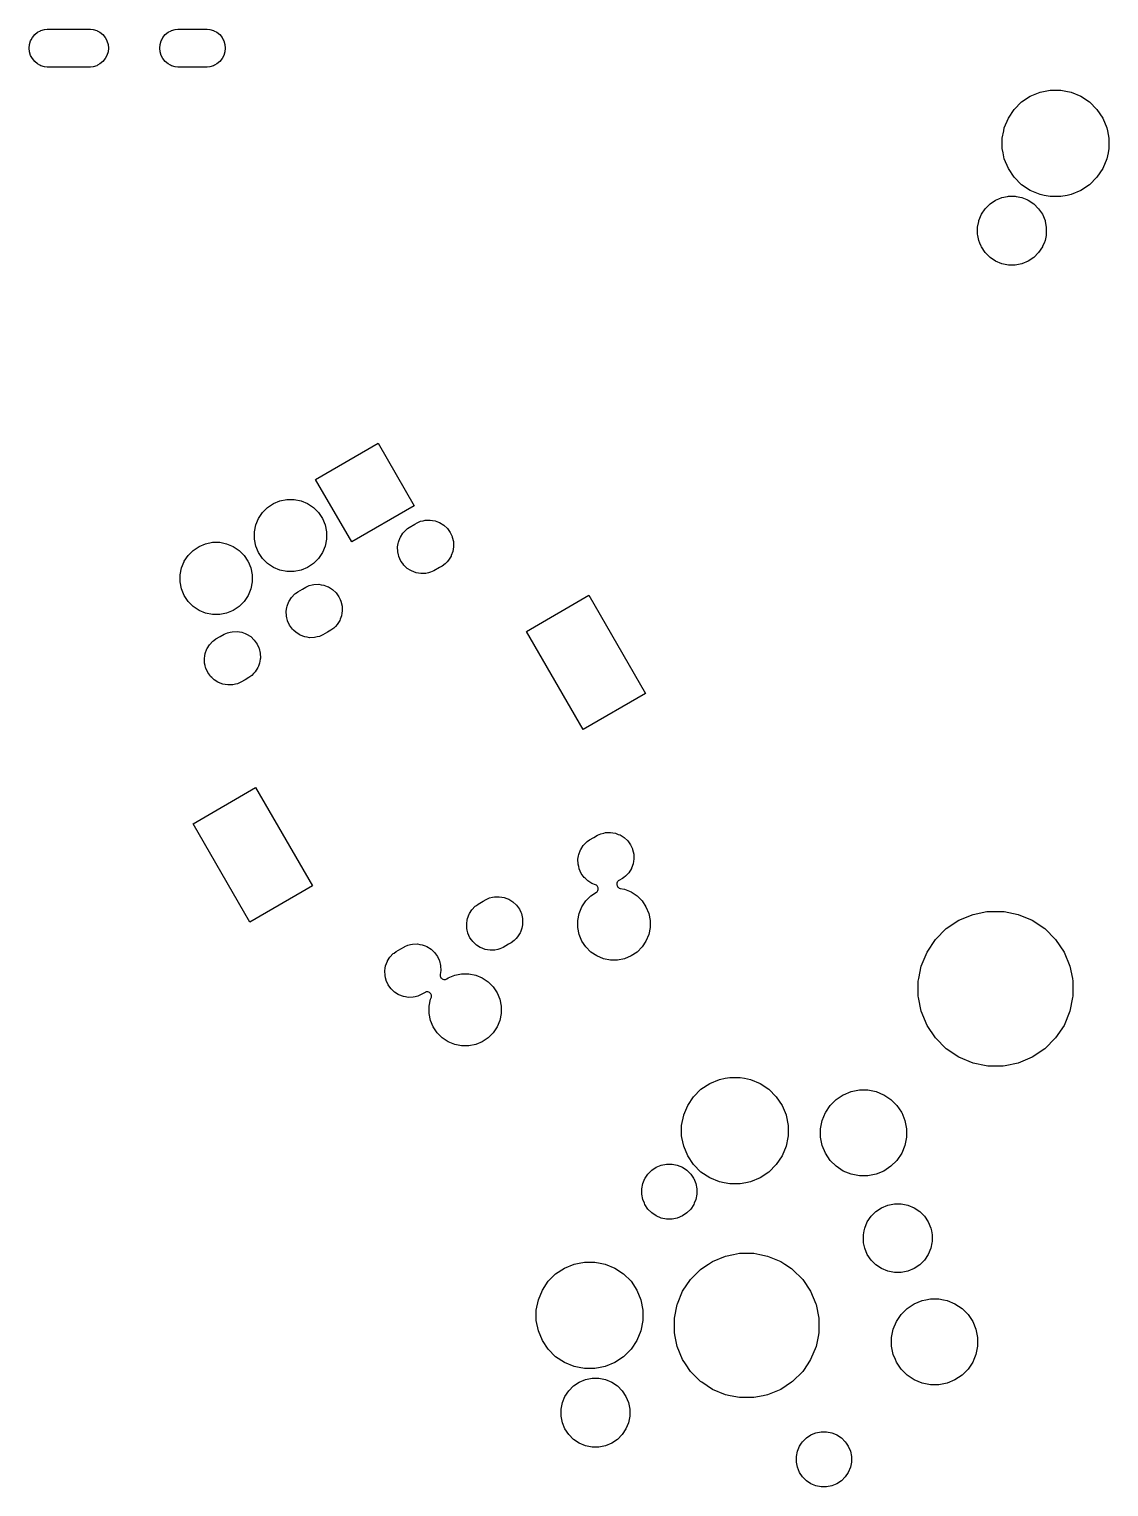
# Model space of a CAD drawing. Extents: x 70 to 347, y -163 to -55.
# Drawn here: x 69.97 to 101.4, y -161.1 to -118.67 of the extents above; entities that cross this region are included whole.
import ezdxf

# ---------------------------------------------------------------- set-up
doc = ezdxf.new("R2010")
doc.units = 0
doc.layers.add('BLACK', color=7, linetype='CONTINUOUS')

msp = doc.modelspace()

# ---------------------------------------------------------------- linework, layer by layer
at = {"layer": 'BLACK', "linetype": 'CONTINUOUS'}
for p, q in [((70.1361, -118.832), (70.22, -118.763)), ((70.22, -118.763), (70.3067, -118.717)), ((70.3067, -118.717), (70.3157, -118.712)), ((70.3157, -118.712), (70.4196, -118.68)), ((70.4196, -118.68), (70.5005, -118.672)), ((70.5005, -118.672), (71.7547, -118.672)), ((71.7547, -118.672), (71.8356, -118.68)), ((71.8356, -118.68), (71.9395, -118.712)), ((71.9395, -118.712), (71.9485, -118.717)), ((71.9485, -118.717), (72.0352, -118.763)), ((72.0352, -118.763), (72.1191, -118.832)), ((73.9361, -118.832), (74.02, -118.763)), ((74.02, -118.763), (74.1067, -118.717)), ((74.1067, -118.717), (74.1157, -118.712)), ((74.1157, -118.712), (74.2196, -118.68)), ((74.2196, -118.68), (74.3005, -118.672)), ((74.3005, -118.672), (75.1547, -118.672)), ((75.1547, -118.672), (75.2356, -118.68)), ((75.2356, -118.68), (75.3395, -118.712)), ((75.3395, -118.712), (75.3485, -118.717)), ((75.3485, -118.717), (75.4352, -118.763)), ((75.4352, -118.763), (75.5191, -118.832)), ((69.9739, -119.223), (69.9846, -119.115)), ((69.9846, -119.331), (69.9739, -119.223)), ((69.9846, -119.115), (70.0161, -119.012)), ((70.0161, -119.012), (70.0306, -118.984)), ((70.0306, -118.984), (70.0672, -118.916)), ((70.0672, -118.916), (70.1361, -118.832)), ((72.1191, -118.832), (72.188, -118.916)), ((72.188, -118.916), (72.2246, -118.984)), ((72.2246, -118.984), (72.2391, -119.012)), ((72.2391, -119.012), (72.2706, -119.115)), ((72.2706, -119.115), (72.2813, -119.223)), ((72.2813, -119.223), (72.2706, -119.331)), ((73.7739, -119.223), (73.7846, -119.115)), ((73.7846, -119.331), (73.7739, -119.223)), ((73.7846, -119.115), (73.8161, -119.012)), ((73.8161, -119.012), (73.8306, -118.984)), ((73.8306, -118.984), (73.8672, -118.916)), ((73.8672, -118.916), (73.9361, -118.832)), ((75.5191, -118.832), (75.588, -118.916)), ((75.588, -118.916), (75.6246, -118.984)), ((75.6246, -118.984), (75.6391, -119.012)), ((75.6391, -119.012), (75.6706, -119.115)), ((75.6706, -119.115), (75.6813, -119.223)), ((75.6813, -119.223), (75.6706, -119.331)), ((70.0161, -119.435), (69.9846, -119.331)), ((70.0672, -119.531), (70.0161, -119.435)), ((70.0161, -119.435), (70.0161, -119.435)), ((70.1361, -119.615), (70.0672, -119.531)), ((70.22, -119.684), (70.1361, -119.615)), ((72.1191, -119.615), (72.0352, -119.684)), ((72.188, -119.531), (72.1191, -119.615)), ((72.2391, -119.435), (72.188, -119.531)), ((72.2706, -119.331), (72.2391, -119.435)), ((72.2391, -119.435), (72.2391, -119.435)), ((73.8161, -119.435), (73.7846, -119.331)), ((73.8672, -119.531), (73.8161, -119.435)), ((73.8161, -119.435), (73.8161, -119.435)), ((73.9361, -119.615), (73.8672, -119.531)), ((74.02, -119.684), (73.9361, -119.615)), ((75.5191, -119.615), (75.4352, -119.684)), ((75.588, -119.531), (75.5191, -119.615)), ((75.6391, -119.435), (75.588, -119.531)), ((75.6706, -119.331), (75.6391, -119.435)), ((75.6391, -119.435), (75.6391, -119.435)), ((70.2885, -119.72), (70.22, -119.684)), ((70.3157, -119.735), (70.2885, -119.72)), ((70.4196, -119.766), (70.3157, -119.735)), ((70.5005, -119.774), (70.4196, -119.766)), ((71.7547, -119.774), (70.5005, -119.774)), ((71.8356, -119.766), (71.7547, -119.774)), ((71.9395, -119.735), (71.8356, -119.766)), ((71.9667, -119.72), (71.9395, -119.735)), ((72.0352, -119.684), (71.9667, -119.72)), ((74.0885, -119.72), (74.02, -119.684)), ((74.1157, -119.735), (74.0885, -119.72)), ((74.2196, -119.766), (74.1157, -119.735)), ((74.3005, -119.774), (74.2196, -119.766)), ((75.1547, -119.774), (74.3005, -119.774)), ((75.2356, -119.766), (75.1547, -119.774)), ((75.3395, -119.735), (75.2356, -119.766)), ((75.3667, -119.72), (75.3395, -119.735)), ((75.4352, -119.684), (75.3667, -119.72)), ((99.395, -120.505), (99.5448, -120.475)), ((99.5448, -120.475), (99.6946, -120.445)), ((99.6946, -120.445), (100, -120.445)), ((100, -120.445), (100.15, -120.475)), ((100.15, -120.475), (100.3, -120.505)), ((98.6427, -121.007), (98.8587, -120.791)), ((98.8587, -120.791), (99.1127, -120.622)), ((99.1127, -120.622), (99.395, -120.505)), ((100.3, -120.505), (100.582, -120.622)), ((100.582, -120.622), (100.836, -120.791)), ((100.836, -120.791), (101.052, -121.007)), ((98.356, -121.544), (98.4729, -121.262)), ((98.4729, -121.262), (98.6427, -121.007)), ((101.052, -121.007), (101.222, -121.262)), ((101.222, -121.262), (101.339, -121.544)), ((98.2964, -121.843), (98.3388, -121.63)), ((98.3388, -121.63), (98.356, -121.544)), ((101.339, -121.544), (101.356, -121.63)), ((101.356, -121.63), (101.398, -121.843)), ((98.2964, -122.149), (98.2964, -121.843)), ((98.3207, -122.271), (98.2964, -122.149)), ((101.398, -122.149), (101.374, -122.271)), ((101.398, -121.843), (101.398, -122.149)), ((98.356, -122.449), (98.3207, -122.271)), ((98.4729, -122.731), (98.356, -122.449)), ((101.339, -122.449), (101.222, -122.731)), ((101.374, -122.271), (101.339, -122.449)), ((98.6427, -122.985), (98.4729, -122.731)), ((98.8587, -123.201), (98.6427, -122.985)), ((101.052, -122.985), (100.836, -123.201)), ((101.222, -122.731), (101.052, -122.985)), ((99.1127, -123.371), (98.8587, -123.201)), ((99.395, -123.488), (99.1127, -123.371)), ((100.582, -123.371), (100.3, -123.488)), ((100.836, -123.201), (100.582, -123.371)), ((97.7999, -123.898), (97.9393, -123.759)), ((97.9393, -123.759), (98.1032, -123.649)), ((98.1032, -123.649), (98.1441, -123.632)), ((98.1441, -123.632), (98.1915, -123.613)), ((98.1915, -123.613), (98.2854, -123.574)), ((98.2854, -123.574), (98.4496, -123.541)), ((98.4496, -123.541), (98.4788, -123.535)), ((98.4788, -123.535), (98.676, -123.535)), ((98.676, -123.535), (98.7052, -123.541)), ((98.7052, -123.541), (98.8694, -123.574)), ((98.8694, -123.574), (98.9633, -123.613)), ((98.9633, -123.613), (99.0107, -123.632)), ((99.0107, -123.632), (99.0515, -123.649)), ((99.0515, -123.649), (99.2155, -123.759)), ((99.2155, -123.759), (99.3549, -123.898)), ((99.5141, -123.511), (99.395, -123.488)), ((99.6946, -123.547), (99.5141, -123.511)), ((100, -123.547), (99.6946, -123.547)), ((100.181, -123.511), (100, -123.547)), ((100.3, -123.488), (100.181, -123.511)), ((97.5764, -124.438), (97.6103, -124.267)), ((97.6103, -124.267), (97.6149, -124.244)), ((97.6149, -124.244), (97.6903, -124.062)), ((97.6903, -124.062), (97.7999, -123.898)), ((99.3549, -123.898), (99.4645, -124.062)), ((99.4645, -124.062), (99.5399, -124.244)), ((99.5399, -124.244), (99.5445, -124.267)), ((99.5445, -124.267), (99.5784, -124.438)), ((97.5764, -124.635), (97.5764, -124.438)), ((97.5841, -124.674), (97.5764, -124.635)), ((97.6149, -124.828), (97.5841, -124.674)), ((99.5707, -124.674), (99.5399, -124.828)), ((99.5784, -124.635), (99.5707, -124.674)), ((99.5784, -124.438), (99.5784, -124.635)), ((97.6438, -124.898), (97.6149, -124.828)), ((97.6829, -124.993), (97.6438, -124.898)), ((97.6903, -125.01), (97.6829, -124.993)), ((97.7999, -125.174), (97.6903, -125.01)), ((99.4645, -125.01), (99.3549, -125.174)), ((99.4718, -124.993), (99.4645, -125.01)), ((99.5109, -124.898), (99.4718, -124.993)), ((99.5399, -124.828), (99.5109, -124.898)), ((97.9393, -125.314), (97.7999, -125.174)), ((98.1032, -125.423), (97.9393, -125.314)), ((98.2854, -125.499), (98.1032, -125.423)), ((98.4788, -125.537), (98.2854, -125.499)), ((98.676, -125.537), (98.4788, -125.537)), ((98.8694, -125.499), (98.676, -125.537)), ((99.0515, -125.423), (98.8694, -125.499)), ((99.2155, -125.314), (99.0515, -125.423)), ((99.3549, -125.174), (99.2155, -125.314)), ((78.3097, -131.776), (80.1301, -130.725)), ((80.1301, -130.725), (81.1811, -132.545)), ((79.3607, -133.596), (78.3097, -131.776)), ((77.2737, -132.4), (77.4768, -132.359)), ((77.4768, -132.359), (77.6838, -132.359)), ((77.6838, -132.359), (77.8869, -132.4)), ((76.6489, -132.913), (76.7639, -132.74)), ((76.7639, -132.74), (76.9103, -132.594)), ((76.9103, -132.594), (77.0825, -132.479)), ((77.0825, -132.479), (77.2737, -132.4)), ((77.0825, -132.479), (77.0825, -132.479)), ((77.8869, -132.4), (78.0781, -132.479)), ((78.0781, -132.479), (78.0781, -132.479)), ((78.0781, -132.479), (78.2503, -132.594)), ((78.2503, -132.594), (78.3967, -132.74)), ((78.3967, -132.74), (78.5117, -132.913)), ((81.1811, -132.545), (79.3607, -133.596)), ((76.5293, -133.307), (76.5697, -133.104)), ((76.5697, -133.104), (76.6489, -132.913)), ((76.6489, -132.913), (76.6489, -132.913)), ((78.5117, -132.913), (78.5117, -132.913)), ((78.5117, -132.913), (78.5909, -133.104)), ((78.5909, -133.104), (78.6313, -133.307)), ((80.9436, -133.241), (80.9842, -133.211)), ((80.9842, -133.211), (81.0307, -133.178)), ((81.0307, -133.178), (81.2009, -133.08)), ((81.2009, -133.08), (81.2657, -133.042)), ((81.2657, -133.042), (81.3633, -132.998)), ((81.2657, -133.042), (81.2657, -133.042)), ((81.3633, -132.998), (81.4455, -132.979)), ((81.4455, -132.979), (81.5026, -132.966)), ((81.5026, -132.966), (81.6455, -132.961)), ((81.6455, -132.961), (81.7161, -132.973)), ((81.7161, -132.973), (81.7866, -132.984)), ((81.7866, -132.984), (81.8839, -133.021)), ((81.8839, -133.021), (81.9205, -133.035)), ((81.9205, -133.035), (82.0419, -133.11)), ((82.0419, -133.11), (82.1463, -133.208)), ((82.1463, -133.208), (82.2296, -133.324)), ((74.9174, -133.729), (75.1087, -133.65)), ((75.1087, -133.65), (75.3117, -133.609)), ((75.3117, -133.609), (75.5188, -133.609)), ((75.5188, -133.609), (75.7218, -133.65)), ((75.7218, -133.65), (75.9131, -133.729)), ((76.5293, -133.514), (76.5293, -133.307)), ((76.5697, -133.717), (76.5293, -133.514)), ((78.6313, -133.514), (78.5909, -133.717)), ((78.6313, -133.307), (78.6313, -133.514)), ((80.6967, -133.741), (80.7122, -133.647)), ((80.7122, -133.647), (80.72, -133.6)), ((80.72, -133.6), (80.7703, -133.466)), ((80.7703, -133.466), (80.7777, -133.455)), ((80.7777, -133.455), (80.8459, -133.345)), ((80.8459, -133.345), (80.9436, -133.241)), ((82.2296, -133.324), (82.2822, -133.44)), ((82.2822, -133.44), (82.2886, -133.455)), ((82.2886, -133.455), (82.3199, -133.589)), ((82.3199, -133.589), (82.3211, -133.594)), ((82.3211, -133.594), (82.3258, -133.737)), ((74.4898, -134.154), (74.5989, -133.99)), ((74.5989, -133.99), (74.7453, -133.844)), ((74.7453, -133.844), (74.9174, -133.729)), ((74.9174, -133.729), (74.9174, -133.729)), ((75.9131, -133.729), (75.9131, -133.729)), ((75.9131, -133.729), (76.0852, -133.844)), ((76.0852, -133.844), (76.2316, -133.99)), ((76.2316, -133.99), (76.3407, -134.154)), ((76.6489, -133.908), (76.5697, -133.717)), ((76.7639, -134.08), (76.6489, -133.908)), ((76.6489, -133.908), (76.6489, -133.908)), ((78.5117, -133.908), (78.3967, -134.08)), ((78.5909, -133.717), (78.5117, -133.908)), ((78.5117, -133.908), (78.5117, -133.908)), ((80.7014, -133.884), (80.6967, -133.741)), ((80.7221, -133.973), (80.7014, -133.884)), ((80.7311, -134.012), (80.7221, -133.973)), ((80.7338, -134.024), (80.7311, -134.012)), ((80.7929, -134.154), (80.7338, -134.024)), ((82.2521, -134.012), (82.1766, -134.133)), ((82.2601, -133.99), (82.2521, -134.012)), ((82.3025, -133.878), (82.2601, -133.99)), ((82.3141, -133.807), (82.3025, -133.878)), ((82.3258, -133.737), (82.3141, -133.807)), ((74.3642, -134.557), (74.4046, -134.354)), ((74.4046, -134.354), (74.4839, -134.163)), ((74.4839, -134.163), (74.4898, -134.154)), ((76.3407, -134.154), (76.3466, -134.163)), ((76.3466, -134.163), (76.4259, -134.354)), ((76.4259, -134.354), (76.4662, -134.557)), ((76.9103, -134.227), (76.7639, -134.08)), ((77.0825, -134.342), (76.9103, -134.227)), ((77.2737, -134.421), (77.0825, -134.342)), ((77.0825, -134.342), (77.0825, -134.342)), ((77.0825, -134.342), (77.0825, -134.342)), ((77.4768, -134.461), (77.2737, -134.421)), ((77.6838, -134.461), (77.4768, -134.461)), ((77.8869, -134.421), (77.6838, -134.461)), ((78.0781, -134.342), (77.8869, -134.421)), ((78.2503, -134.227), (78.0781, -134.342)), ((78.0781, -134.342), (78.0781, -134.342)), ((78.0781, -134.342), (78.0781, -134.342)), ((78.3967, -134.08), (78.2503, -134.227)), ((80.8452, -134.227), (80.7929, -134.154)), ((80.8762, -134.27), (80.8452, -134.227)), ((80.9081, -134.3), (80.8762, -134.27)), ((80.9805, -134.368), (80.9081, -134.3)), ((81.0815, -134.431), (80.9805, -134.368)), ((81.102, -134.443), (81.0815, -134.431)), ((81.2358, -134.494), (81.102, -134.443)), ((81.301, -134.504), (81.2358, -134.494)), ((81.5997, -134.494), (81.5198, -134.512)), ((81.6591, -134.48), (81.5997, -134.494)), ((81.7567, -134.436), (81.6591, -134.48)), ((81.9191, -134.342), (81.7567, -134.436)), ((81.7567, -134.436), (81.7567, -134.436)), ((81.9917, -134.3), (81.9191, -134.342)), ((82.0788, -134.237), (81.9917, -134.3)), ((82.1374, -134.175), (82.0788, -134.237)), ((82.1766, -134.133), (82.1374, -134.175)), ((74.3642, -134.764), (74.3642, -134.557)), ((74.4046, -134.967), (74.3642, -134.764)), ((76.4662, -134.764), (76.4259, -134.967)), ((76.4662, -134.557), (76.4662, -134.764)), ((77.9268, -134.97), (78.0268, -134.912)), ((78.0268, -134.912), (78.1244, -134.868)), ((78.0268, -134.912), (78.0268, -134.912)), ((78.1244, -134.868), (78.2065, -134.849)), ((78.2065, -134.849), (78.2637, -134.836)), ((78.2637, -134.836), (78.4066, -134.831)), ((78.4066, -134.831), (78.4772, -134.843)), ((78.4772, -134.843), (78.5477, -134.854)), ((78.5477, -134.854), (78.645, -134.891)), ((78.645, -134.891), (78.6816, -134.905)), ((78.6816, -134.905), (78.803, -134.98)), ((81.3769, -134.517), (81.301, -134.504)), ((81.5198, -134.512), (81.3769, -134.517)), ((74.4644, -135.111), (74.4046, -134.967)), ((74.4839, -135.158), (74.4644, -135.111)), ((74.5989, -135.33), (74.4839, -135.158)), ((74.7453, -135.477), (74.5989, -135.33)), ((76.2316, -135.33), (76.0852, -135.477)), ((76.3466, -135.158), (76.2316, -135.33)), ((76.3661, -135.111), (76.3466, -135.158)), ((76.4259, -134.967), (76.3661, -135.111)), ((77.481, -135.47), (77.5314, -135.336)), ((77.5314, -135.336), (77.5388, -135.325)), ((77.5388, -135.325), (77.6069, -135.215)), ((77.6069, -135.215), (77.7047, -135.111)), ((77.7047, -135.111), (77.7262, -135.095)), ((77.7262, -135.095), (77.7918, -135.048)), ((77.7918, -135.048), (77.9268, -134.97)), ((78.803, -134.98), (78.9074, -135.078)), ((78.9074, -135.078), (78.9907, -135.194)), ((78.9907, -135.194), (79.0264, -135.273)), ((79.0264, -135.273), (79.0497, -135.325)), ((79.0497, -135.325), (79.0822, -135.464)), ((84.4444, -136.201), (86.2647, -135.15)), ((86.2647, -135.15), (87.9157, -138.01)), ((74.9174, -135.592), (74.7453, -135.477)), ((75.1087, -135.671), (74.9174, -135.592)), ((74.9174, -135.592), (74.9174, -135.592)), ((74.9174, -135.592), (74.9174, -135.592)), ((75.3117, -135.711), (75.1087, -135.671)), ((75.5188, -135.711), (75.3117, -135.711)), ((75.7218, -135.671), (75.5188, -135.711)), ((75.9131, -135.592), (75.7218, -135.671)), ((76.0852, -135.477), (75.9131, -135.592)), ((75.9131, -135.592), (75.9131, -135.592)), ((75.9131, -135.592), (75.9131, -135.592)), ((77.4577, -135.611), (77.4756, -135.503)), ((77.4624, -135.754), (77.4577, -135.611)), ((77.4744, -135.806), (77.4624, -135.754)), ((77.4756, -135.503), (77.481, -135.47)), ((79.0636, -135.748), (79.0252, -135.85)), ((79.0764, -135.67), (79.0636, -135.748)), ((79.0868, -135.607), (79.0764, -135.67)), ((79.0822, -135.464), (79.0822, -135.464)), ((79.0822, -135.464), (79.0868, -135.607)), ((77.4921, -135.882), (77.4744, -135.806)), ((77.4949, -135.894), (77.4921, -135.882)), ((77.5539, -136.024), (77.4949, -135.894)), ((77.6058, -136.096), (77.5539, -136.024)), ((77.6372, -136.14), (77.6058, -136.096)), ((77.6691, -136.17), (77.6372, -136.14)), ((77.7416, -136.238), (77.6691, -136.17)), ((78.7528, -136.17), (78.6585, -136.224)), ((78.8399, -136.107), (78.7528, -136.17)), ((78.8874, -136.057), (78.8399, -136.107)), ((78.9377, -136.003), (78.8874, -136.057)), ((79.0132, -135.882), (78.9377, -136.003)), ((79.0252, -135.85), (79.0132, -135.882)), ((75.1572, -136.7), (75.2254, -136.59)), ((75.2254, -136.59), (75.3231, -136.486)), ((75.3231, -136.486), (75.3446, -136.47)), ((75.3446, -136.47), (75.4102, -136.423)), ((75.4102, -136.423), (75.5372, -136.35)), ((75.5372, -136.35), (75.6452, -136.287)), ((75.6452, -136.287), (75.7428, -136.243)), ((75.6452, -136.287), (75.6452, -136.287)), ((75.7428, -136.243), (75.825, -136.224)), ((75.825, -136.224), (75.8821, -136.211)), ((75.8821, -136.211), (76.025, -136.206)), ((76.025, -136.206), (76.0956, -136.218)), ((76.0956, -136.218), (76.1661, -136.229)), ((76.1661, -136.229), (76.2634, -136.266)), ((76.2634, -136.266), (76.3, -136.28)), ((76.3, -136.28), (76.4214, -136.355)), ((76.4214, -136.355), (76.5258, -136.453)), ((76.5258, -136.453), (76.6091, -136.569)), ((76.6091, -136.569), (76.6617, -136.685)), ((77.8506, -136.306), (77.7416, -136.238)), ((77.863, -136.313), (77.8506, -136.306)), ((77.9969, -136.364), (77.863, -136.313)), ((78.062, -136.374), (77.9969, -136.364)), ((78.138, -136.387), (78.062, -136.374)), ((78.2809, -136.382), (78.138, -136.387)), ((78.3608, -136.364), (78.2809, -136.382)), ((78.4202, -136.35), (78.3608, -136.364)), ((78.5178, -136.306), (78.4202, -136.35)), ((78.6585, -136.224), (78.5178, -136.306)), ((78.5178, -136.306), (78.5178, -136.306)), ((86.0954, -139.061), (84.4444, -136.201)), ((75.0762, -136.986), (75.0887, -136.91)), ((75.0809, -137.129), (75.0762, -136.986)), ((75.0887, -136.91), (75.0995, -136.845)), ((75.0995, -136.845), (75.1498, -136.711)), ((75.1498, -136.711), (75.1572, -136.7)), ((76.6617, -136.685), (76.6681, -136.7)), ((76.6681, -136.7), (76.6994, -136.834)), ((76.6998, -137.015), (76.682, -137.123)), ((76.6994, -136.834), (76.7006, -136.839)), ((76.7053, -136.982), (76.6998, -137.015)), ((76.7006, -136.839), (76.7053, -136.982)), ((75.096, -137.194), (75.0809, -137.129)), ((75.1106, -137.257), (75.096, -137.194)), ((75.1133, -137.269), (75.1106, -137.257)), ((75.1723, -137.399), (75.1133, -137.269)), ((75.2288, -137.477), (75.1723, -137.399)), ((76.5058, -137.432), (76.4583, -137.482)), ((76.5561, -137.378), (76.5058, -137.432)), ((76.6316, -137.257), (76.5561, -137.378)), ((76.6474, -137.215), (76.6316, -137.257)), ((76.682, -137.123), (76.6474, -137.215)), ((75.2556, -137.515), (75.2288, -137.477)), ((75.2876, -137.545), (75.2556, -137.515)), ((75.36, -137.613), (75.2876, -137.545)), ((75.461, -137.676), (75.36, -137.613)), ((75.4815, -137.688), (75.461, -137.676)), ((75.6153, -137.739), (75.4815, -137.688)), ((75.6805, -137.749), (75.6153, -137.739)), ((75.7564, -137.762), (75.6805, -137.749)), ((75.8993, -137.757), (75.7564, -137.762)), ((75.9792, -137.739), (75.8993, -137.757)), ((76.0386, -137.725), (75.9792, -137.739)), ((76.1362, -137.681), (76.0386, -137.725)), ((76.2623, -137.608), (76.1362, -137.681)), ((76.1362, -137.681), (76.1362, -137.681)), ((76.3712, -137.545), (76.2623, -137.608)), ((76.4583, -137.482), (76.3712, -137.545)), ((87.9157, -138.01), (86.0954, -139.061)), ((74.7449, -141.801), (76.5653, -140.75)), ((76.5653, -140.75), (78.2163, -143.61)), ((76.3959, -144.661), (74.7449, -141.801)), ((86.4069, -142.199), (86.5157, -142.136)), ((86.5157, -142.136), (86.6133, -142.091)), ((86.5157, -142.136), (86.5157, -142.136)), ((86.6133, -142.091), (86.6955, -142.072)), ((86.6955, -142.072), (86.7526, -142.059)), ((86.7526, -142.059), (86.8955, -142.054)), ((86.8955, -142.054), (86.9661, -142.066)), ((86.9661, -142.066), (87.0366, -142.078)), ((87.0366, -142.078), (87.1207, -142.109)), ((87.1207, -142.109), (87.1705, -142.128)), ((87.1705, -142.128), (87.2919, -142.204)), ((85.97, -142.693), (86.0203, -142.56)), ((86.0203, -142.56), (86.0277, -142.548)), ((86.0277, -142.548), (86.0959, -142.438)), ((86.0959, -142.438), (86.1936, -142.334)), ((86.1936, -142.334), (86.2151, -142.318)), ((86.2151, -142.318), (86.2807, -142.271)), ((86.2807, -142.271), (86.4069, -142.199)), ((87.2919, -142.204), (87.3963, -142.301)), ((87.3963, -142.301), (87.4796, -142.418)), ((87.4796, -142.418), (87.5322, -142.534)), ((87.5322, -142.534), (87.5386, -142.548)), ((87.5386, -142.548), (87.5699, -142.682)), ((85.9467, -142.835), (85.964, -142.73)), ((85.9514, -142.977), (85.9467, -142.835)), ((85.9675, -143.047), (85.9514, -142.977)), ((85.964, -142.73), (85.97, -142.693)), ((87.5525, -142.971), (87.5063, -143.094)), ((87.5665, -142.886), (87.5525, -142.971)), ((87.5758, -142.83), (87.5665, -142.886)), ((87.5699, -142.682), (87.5711, -142.687)), ((87.5711, -142.687), (87.5758, -142.83)), ((85.9811, -143.105), (85.9675, -143.047)), ((85.9838, -143.117), (85.9811, -143.105)), ((86.0429, -143.247), (85.9838, -143.117)), ((86.0996, -143.326), (86.0429, -143.247)), ((86.1262, -143.363), (86.0996, -143.326)), ((86.1527, -143.388), (86.1262, -143.363)), ((86.2305, -143.461), (86.1527, -143.388)), ((87.2417, -143.393), (87.1402, -143.452)), ((87.2813, -143.365), (87.2417, -143.393)), ((87.3288, -143.331), (87.2813, -143.365)), ((87.3805, -143.276), (87.3288, -143.331)), ((87.4266, -143.226), (87.3805, -143.276)), ((87.5021, -143.105), (87.4266, -143.226)), ((87.5063, -143.094), (87.5021, -143.105)), ((78.2163, -143.61), (76.3959, -144.661)), ((86.352, -143.537), (86.2305, -143.461)), ((86.3254, -143.901), (86.482, -143.797)), ((86.4566, -143.576), (86.352, -143.537)), ((86.482, -143.589), (86.4566, -143.576)), ((86.5009, -143.605), (86.482, -143.589)), ((86.482, -143.797), (86.5009, -143.781)), ((86.5165, -143.623), (86.5009, -143.605)), ((86.5009, -143.781), (86.5165, -143.762)), ((86.528, -143.645), (86.5165, -143.623)), ((86.5165, -143.762), (86.528, -143.741)), ((86.5351, -143.669), (86.528, -143.645)), ((86.528, -143.741), (86.5351, -143.717)), ((86.5375, -143.693), (86.5351, -143.669)), ((86.5351, -143.717), (86.5375, -143.693)), ((87.082, -143.528), (87.078, -143.552)), ((87.078, -143.552), (87.0788, -143.576)), ((87.0788, -143.576), (87.0844, -143.6)), ((87.0906, -143.505), (87.082, -143.528)), ((87.0844, -143.6), (87.0945, -143.623)), ((87.1036, -143.484), (87.0906, -143.505)), ((87.0945, -143.623), (87.1087, -143.642)), ((87.1203, -143.466), (87.1036, -143.484)), ((87.1087, -143.642), (87.1266, -143.659)), ((87.1402, -143.452), (87.1203, -143.466)), ((87.1266, -143.659), (87.1474, -143.672)), ((87.1474, -143.672), (87.1783, -143.683)), ((87.1783, -143.683), (87.3019, -143.707)), ((87.3019, -143.707), (87.4932, -143.786)), ((87.4932, -143.786), (87.4932, -143.786)), ((87.4932, -143.786), (87.6653, -143.901)), ((82.8569, -144.308), (82.9547, -144.204)), ((82.9547, -144.204), (82.9906, -144.178)), ((82.9906, -144.178), (83.0418, -144.141)), ((83.0418, -144.141), (83.1879, -144.057)), ((83.1879, -144.057), (83.2768, -144.006)), ((83.2768, -144.006), (83.3744, -143.961)), ((83.2768, -144.006), (83.2768, -144.006)), ((83.3744, -143.961), (83.4565, -143.942)), ((83.4565, -143.942), (83.5137, -143.929)), ((83.5137, -143.929), (83.6566, -143.924)), ((83.6566, -143.924), (83.7272, -143.936)), ((83.7272, -143.936), (83.7977, -143.948)), ((83.7977, -143.948), (83.8734, -143.976)), ((83.8734, -143.976), (83.9316, -143.998)), ((83.9316, -143.998), (84.053, -144.074)), ((84.053, -144.074), (84.1574, -144.171)), ((84.1574, -144.171), (84.2407, -144.288)), ((85.9848, -144.411), (86.064, -144.22)), ((86.064, -144.22), (86.179, -144.048)), ((86.064, -144.22), (86.064, -144.22)), ((86.179, -144.048), (86.3254, -143.901)), ((87.6653, -143.901), (87.8117, -144.048)), ((87.8117, -144.048), (87.9268, -144.22)), ((87.9268, -144.22), (87.9268, -144.22)), ((87.9268, -144.22), (88.006, -144.411)), ((82.7077, -144.705), (82.7232, -144.611)), ((82.7232, -144.611), (82.731, -144.563)), ((82.731, -144.563), (82.7814, -144.43)), ((82.7814, -144.43), (82.7928, -144.411)), ((82.7928, -144.411), (82.8569, -144.308)), ((84.2407, -144.288), (84.2818, -144.378)), ((84.2818, -144.378), (84.2997, -144.418)), ((84.2997, -144.418), (84.3322, -144.557)), ((84.3322, -144.557), (84.3322, -144.557)), ((84.3322, -144.557), (84.3368, -144.7)), ((85.9444, -144.614), (85.9848, -144.411)), ((85.9444, -144.821), (85.9444, -144.614)), ((88.006, -144.411), (88.0464, -144.614)), ((88.0464, -144.614), (88.0464, -144.821)), ((96.6662, -144.854), (97.0349, -144.608)), ((97.0349, -144.608), (97.4446, -144.438)), ((97.4446, -144.438), (97.8486, -144.358)), ((97.8486, -144.358), (97.8794, -144.351)), ((97.8794, -144.351), (98.3229, -144.351)), ((98.3229, -144.351), (98.3537, -144.358)), ((98.3537, -144.358), (98.7577, -144.438)), ((98.7577, -144.438), (99.1674, -144.608)), ((99.1674, -144.608), (99.5361, -144.854)), ((82.7124, -144.847), (82.7077, -144.705)), ((82.7245, -144.899), (82.7124, -144.847)), ((82.7421, -144.975), (82.7245, -144.899)), ((82.7449, -144.987), (82.7421, -144.975)), ((82.8039, -145.117), (82.7449, -144.987)), ((84.1877, -145.096), (84.1434, -145.144)), ((84.2632, -144.975), (84.1877, -145.096)), ((84.27, -144.957), (84.2632, -144.975)), ((84.3136, -144.841), (84.27, -144.957)), ((84.3301, -144.741), (84.3136, -144.841)), ((84.3368, -144.7), (84.3301, -144.741)), ((85.9848, -145.024), (85.9444, -144.821)), ((86.064, -145.216), (85.9848, -145.024)), ((88.006, -145.024), (87.9268, -145.216)), ((88.0464, -144.821), (88.006, -145.024)), ((96.3527, -145.168), (96.6662, -144.854)), ((99.5361, -144.854), (99.8496, -145.168)), ((80.5946, -145.563), (80.6602, -145.516)), ((80.6602, -145.516), (80.7872, -145.443)), ((80.7872, -145.443), (80.8952, -145.381)), ((80.8952, -145.381), (80.9057, -145.376)), ((80.9057, -145.376), (80.9928, -145.336)), ((80.9928, -145.336), (81.075, -145.317)), ((81.075, -145.317), (81.1321, -145.304)), ((81.1321, -145.304), (81.275, -145.299)), ((81.275, -145.299), (81.3456, -145.311)), ((81.3456, -145.311), (81.4161, -145.323)), ((81.4161, -145.323), (81.5017, -145.355)), ((81.5017, -145.355), (81.55, -145.373)), ((81.55, -145.373), (81.6714, -145.449)), ((81.6714, -145.449), (81.7758, -145.546)), ((82.8549, -145.188), (82.8039, -145.117)), ((82.8872, -145.233), (82.8549, -145.188)), ((82.9218, -145.266), (82.8872, -145.233)), ((82.9916, -145.331), (82.9218, -145.266)), ((83.1006, -145.399), (82.9916, -145.331)), ((83.113, -145.407), (83.1006, -145.399)), ((83.2469, -145.457), (83.113, -145.407)), ((83.312, -145.468), (83.2469, -145.457)), ((83.388, -145.48), (83.312, -145.468)), ((83.5309, -145.476), (83.388, -145.48)), ((83.6108, -145.457), (83.5309, -145.476)), ((83.6702, -145.443), (83.6108, -145.457)), ((83.7678, -145.399), (83.6702, -145.443)), ((83.9241, -145.309), (83.7678, -145.399)), ((83.7678, -145.399), (83.7678, -145.399)), ((84.0028, -145.263), (83.9241, -145.309)), ((84.0899, -145.201), (84.0028, -145.263)), ((84.1434, -145.144), (84.0899, -145.201)), ((86.179, -145.388), (86.064, -145.216)), ((86.064, -145.216), (86.064, -145.216)), ((86.3254, -145.534), (86.179, -145.388)), ((86.4975, -145.649), (86.3254, -145.534)), ((87.6653, -145.534), (87.4932, -145.649)), ((87.8117, -145.388), (87.6653, -145.534)), ((87.9268, -145.216), (87.8117, -145.388)), ((87.9268, -145.216), (87.9268, -145.216)), ((96.1063, -145.536), (96.3527, -145.168)), ((99.8496, -145.168), (100.096, -145.536)), ((80.3387, -146.004), (80.3495, -145.938)), ((80.3495, -145.938), (80.3998, -145.805)), ((80.3998, -145.805), (80.4072, -145.793)), ((80.4072, -145.793), (80.4754, -145.683)), ((80.4754, -145.683), (80.5731, -145.579)), ((80.5731, -145.579), (80.5946, -145.563)), ((81.7758, -145.546), (81.8591, -145.663)), ((81.8591, -145.663), (81.9073, -145.769)), ((81.9073, -145.769), (81.9181, -145.793)), ((81.9181, -145.793), (81.9494, -145.927)), ((81.9494, -145.927), (81.9506, -145.932)), ((81.9506, -145.932), (81.9553, -146.075)), ((86.6888, -145.728), (86.4975, -145.649)), ((86.4975, -145.649), (86.4975, -145.649)), ((86.4975, -145.649), (86.4975, -145.649)), ((86.8919, -145.769), (86.6888, -145.728)), ((87.0989, -145.769), (86.8919, -145.769)), ((87.3019, -145.728), (87.0989, -145.769)), ((87.4932, -145.649), (87.3019, -145.728)), ((87.4932, -145.649), (87.4932, -145.649)), ((87.4932, -145.649), (87.4932, -145.649)), ((95.8651, -146.306), (95.9367, -145.946)), ((95.9367, -145.946), (96.1063, -145.536)), ((100.096, -145.536), (100.266, -145.946)), ((100.266, -145.946), (100.337, -146.306)), ((80.3262, -146.08), (80.3387, -146.004)), ((80.3309, -146.222), (80.3262, -146.08)), ((80.3459, -146.287), (80.3309, -146.222)), ((80.3606, -146.35), (80.3459, -146.287)), ((80.3633, -146.362), (80.3606, -146.35)), ((80.4223, -146.492), (80.3633, -146.362)), ((81.9367, -146.187), (81.9351, -146.212)), ((81.9351, -146.212), (81.9383, -146.236)), ((81.9553, -146.075), (81.9367, -146.187)), ((81.9383, -146.236), (81.9462, -146.259)), ((81.9462, -146.259), (81.9584, -146.281)), ((81.9584, -146.281), (81.9746, -146.299)), ((81.9746, -146.299), (81.994, -146.314)), ((81.994, -146.314), (82.016, -146.325)), ((82.016, -146.325), (82.0397, -146.331)), ((82.0397, -146.331), (82.0641, -146.333)), ((82.0641, -146.333), (82.0884, -146.33)), ((82.0884, -146.33), (82.1116, -146.322)), ((82.1116, -146.322), (82.1295, -146.312)), ((82.1295, -146.312), (82.1674, -146.286)), ((82.1674, -146.286), (82.3587, -146.207)), ((82.3587, -146.207), (82.5617, -146.167)), ((82.5617, -146.167), (82.7688, -146.167)), ((82.7688, -146.167), (82.9718, -146.207)), ((82.9718, -146.207), (83.1631, -146.286)), ((83.1631, -146.286), (83.1631, -146.286)), ((83.1631, -146.286), (83.3352, -146.401)), ((95.8501, -146.381), (95.8651, -146.306)), ((95.8501, -146.824), (95.8501, -146.381)), ((100.337, -146.306), (100.352, -146.381)), ((100.352, -146.381), (100.352, -146.824)), ((80.4669, -146.554), (80.4223, -146.492)), ((80.5056, -146.608), (80.4669, -146.554)), ((80.5376, -146.638), (80.5056, -146.608)), ((80.61, -146.706), (80.5376, -146.638)), ((80.711, -146.769), (80.61, -146.706)), ((80.7315, -146.782), (80.711, -146.769)), ((80.8653, -146.832), (80.7315, -146.782)), ((81.3862, -146.774), (81.2886, -146.818)), ((81.4949, -146.711), (81.3862, -146.774)), ((81.3862, -146.774), (81.3862, -146.774)), ((81.5096, -146.704), (81.4949, -146.711)), ((81.533, -146.697), (81.5096, -146.704)), ((81.5574, -146.694), (81.533, -146.697)), ((81.5818, -146.697), (81.5574, -146.694)), ((81.6052, -146.704), (81.5818, -146.697)), ((81.6268, -146.715), (81.6052, -146.704)), ((81.6458, -146.731), (81.6268, -146.715)), ((81.6613, -146.75), (81.6458, -146.731)), ((81.6729, -146.772), (81.6613, -146.75)), ((81.68, -146.795), (81.6729, -146.772)), ((81.6824, -146.819), (81.68, -146.795)), ((83.3352, -146.401), (83.4816, -146.548)), ((83.4816, -146.548), (83.5966, -146.72)), ((83.5966, -146.72), (83.5966, -146.72)), ((83.5966, -146.72), (83.6759, -146.911)), ((80.9305, -146.843), (80.8653, -146.832)), ((81.0064, -146.855), (80.9305, -146.843)), ((81.1493, -146.851), (81.0064, -146.855)), ((81.2065, -146.837), (81.1493, -146.851)), ((81.2886, -146.818), (81.2065, -146.837)), ((81.6142, -147.114), (81.6546, -146.911)), ((81.6142, -147.321), (81.6142, -147.114)), ((81.6546, -146.911), (81.6729, -146.867)), ((81.6729, -146.867), (81.68, -146.844)), ((81.68, -146.844), (81.6824, -146.819)), ((83.6759, -146.911), (83.7162, -147.114)), ((83.7162, -147.114), (83.7162, -147.321)), ((95.8572, -146.86), (95.8501, -146.824)), ((95.9367, -147.259), (95.8572, -146.86)), ((100.345, -146.86), (100.266, -147.259)), ((100.352, -146.824), (100.345, -146.86)), ((81.6546, -147.524), (81.6142, -147.321)), ((81.7339, -147.716), (81.6546, -147.524)), ((83.6759, -147.524), (83.5966, -147.716)), ((83.7162, -147.321), (83.6759, -147.524)), ((96.1063, -147.669), (95.9367, -147.259)), ((100.266, -147.259), (100.096, -147.669)), ((81.8489, -147.888), (81.7339, -147.716)), ((81.7339, -147.716), (81.7339, -147.716)), ((81.9953, -148.034), (81.8489, -147.888)), ((82.1674, -148.149), (81.9953, -148.034)), ((83.3352, -148.034), (83.1631, -148.149)), ((83.4816, -147.888), (83.3352, -148.034)), ((83.5966, -147.716), (83.4816, -147.888)), ((83.5966, -147.716), (83.5966, -147.716)), ((96.3527, -148.037), (96.1063, -147.669)), ((96.6662, -148.351), (96.3527, -148.037)), ((99.8496, -148.037), (99.5361, -148.351)), ((100.096, -147.669), (99.8496, -148.037)), ((82.3587, -148.228), (82.1674, -148.149)), ((82.1674, -148.149), (82.1674, -148.149)), ((82.1674, -148.149), (82.1674, -148.149)), ((82.5617, -148.269), (82.3587, -148.228)), ((82.7688, -148.269), (82.5617, -148.269)), ((82.9718, -148.228), (82.7688, -148.269)), ((83.1631, -148.149), (82.9718, -148.228)), ((83.1631, -148.149), (83.1631, -148.149)), ((83.1631, -148.149), (83.1631, -148.149)), ((97.0349, -148.597), (96.6662, -148.351)), ((99.5361, -148.351), (99.1674, -148.597)), ((97.4446, -148.767), (97.0349, -148.597)), ((97.8253, -148.843), (97.4446, -148.767)), ((97.8794, -148.853), (97.8253, -148.843)), ((98.3229, -148.853), (97.8794, -148.853)), ((98.377, -148.843), (98.3229, -148.853)), ((98.7577, -148.767), (98.377, -148.843)), ((99.1674, -148.597), (98.7577, -148.767)), ((89.7803, -149.36), (90.0626, -149.243)), ((90.0626, -149.243), (90.2355, -149.208)), ((90.2355, -149.208), (90.3623, -149.183)), ((90.3623, -149.183), (90.6678, -149.183)), ((90.6678, -149.183), (90.7945, -149.208)), ((90.7945, -149.208), (90.9674, -149.243)), ((90.9674, -149.243), (91.2497, -149.36)), ((89.1405, -149.999), (89.3103, -149.745)), ((89.3103, -149.745), (89.5263, -149.529)), ((89.5263, -149.529), (89.7803, -149.36)), ((91.2497, -149.36), (91.5037, -149.529)), ((91.5037, -149.529), (91.7198, -149.745)), ((91.7198, -149.745), (91.8895, -149.999)), ((93.4625, -149.829), (93.6674, -149.692)), ((93.6674, -149.692), (93.6796, -149.687)), ((93.6796, -149.687), (93.8951, -149.598)), ((93.8951, -149.598), (94.1367, -149.549)), ((94.1367, -149.549), (94.3832, -149.549)), ((94.3832, -149.549), (94.6249, -149.598)), ((94.6249, -149.598), (94.8403, -149.687)), ((94.8403, -149.687), (94.8525, -149.692)), ((94.8525, -149.692), (95.0574, -149.829)), ((89.0259, -150.276), (89.1405, -149.999)), ((91.8895, -149.999), (92.0041, -150.276)), ((93.1513, -150.208), (93.1607, -150.194)), ((93.1607, -150.194), (93.2882, -150.003)), ((93.2882, -150.003), (93.4625, -149.829)), ((95.0574, -149.829), (95.2317, -150.003)), ((95.2317, -150.003), (95.3592, -150.194)), ((95.3592, -150.194), (95.3686, -150.208)), ((88.964, -150.581), (89.0236, -150.282)), ((88.964, -150.887), (88.964, -150.581)), ((89.0236, -150.282), (89.0259, -150.276)), ((92.0041, -150.276), (92.0064, -150.282)), ((92.0064, -150.282), (92.066, -150.581)), ((92.066, -150.581), (92.066, -150.887)), ((93.009, -150.677), (93.057, -150.436)), ((93.057, -150.436), (93.1513, -150.208)), ((95.3686, -150.208), (95.4629, -150.436)), ((95.4629, -150.436), (95.511, -150.677)), ((88.9732, -150.933), (88.964, -150.887)), ((89.0236, -151.186), (88.9732, -150.933)), ((92.0568, -150.933), (92.0064, -151.186)), ((92.066, -150.887), (92.0568, -150.933)), ((93.009, -150.924), (93.009, -150.677)), ((93.057, -151.165), (93.009, -150.924)), ((95.511, -150.924), (95.4629, -151.165)), ((95.511, -150.677), (95.511, -150.924)), ((89.1405, -151.469), (89.0236, -151.186)), ((89.3103, -151.723), (89.1405, -151.469)), ((91.8895, -151.469), (91.7198, -151.723)), ((92.0064, -151.186), (91.8895, -151.469)), ((93.1483, -151.386), (93.057, -151.165)), ((93.1513, -151.393), (93.1483, -151.386)), ((93.2882, -151.598), (93.1513, -151.393)), ((95.3686, -151.393), (95.2317, -151.598)), ((95.3717, -151.386), (95.3686, -151.393)), ((95.4629, -151.165), (95.3717, -151.386)), ((87.9831, -151.996), (88.0947, -151.884)), ((88.0947, -151.884), (88.2259, -151.796)), ((88.2259, -151.796), (88.3717, -151.736)), ((88.2259, -151.796), (88.2259, -151.796)), ((88.3717, -151.736), (88.5264, -151.705)), ((88.5264, -151.705), (88.6842, -151.705)), ((88.6842, -151.705), (88.8389, -151.736)), ((88.8389, -151.736), (88.9847, -151.796)), ((88.9847, -151.796), (88.9847, -151.796)), ((88.9847, -151.796), (89.1159, -151.884)), ((89.1159, -151.884), (89.2275, -151.996)), ((89.5263, -151.939), (89.3103, -151.723)), ((91.7198, -151.723), (91.5037, -151.939)), ((93.4625, -151.772), (93.2882, -151.598)), ((93.6674, -151.909), (93.4625, -151.772)), ((95.0574, -151.772), (94.8525, -151.909)), ((95.2317, -151.598), (95.0574, -151.772)), ((87.8043, -152.427), (87.8351, -152.273)), ((87.8351, -152.273), (87.8955, -152.127)), ((87.8955, -152.127), (87.8997, -152.121)), ((87.8997, -152.121), (87.9831, -151.996)), ((89.2275, -151.996), (89.3109, -152.121)), ((89.3109, -152.121), (89.3151, -152.127)), ((89.3151, -152.127), (89.3755, -152.273)), ((89.3755, -152.273), (89.4063, -152.427)), ((89.7803, -152.108), (89.5263, -151.939)), ((90.0626, -152.225), (89.7803, -152.108)), ((90.1999, -152.253), (90.0626, -152.225)), ((90.3623, -152.285), (90.1999, -152.253)), ((90.6678, -152.285), (90.3623, -152.285)), ((90.8301, -152.253), (90.6678, -152.285)), ((90.9674, -152.225), (90.8301, -152.253)), ((91.2497, -152.108), (90.9674, -152.225)), ((91.5037, -151.939), (91.2497, -152.108)), ((93.8951, -152.003), (93.6674, -151.909)), ((93.6674, -151.909), (93.6674, -151.909)), ((93.6674, -151.909), (93.6674, -151.909)), ((94.1367, -152.051), (93.8951, -152.003)), ((94.3832, -152.051), (94.1367, -152.051)), ((94.6249, -152.003), (94.3832, -152.051)), ((94.8525, -151.909), (94.6249, -152.003)), ((94.8525, -151.909), (94.8525, -151.909)), ((94.8525, -151.909), (94.8525, -151.909)), ((87.8043, -152.585), (87.8043, -152.427)), ((87.8351, -152.74), (87.8043, -152.585)), ((87.8792, -152.846), (87.8351, -152.74)), ((89.3755, -152.74), (89.3314, -152.846)), ((89.4063, -152.585), (89.3755, -152.74)), ((89.4063, -152.427), (89.4063, -152.585)), ((87.8955, -152.886), (87.8792, -152.846)), ((87.9831, -153.017), (87.8955, -152.886)), ((88.0947, -153.128), (87.9831, -153.017)), ((88.2259, -153.216), (88.0947, -153.128)), ((89.1159, -153.128), (88.9847, -153.216)), ((89.2275, -153.017), (89.1159, -153.128)), ((89.3151, -152.886), (89.2275, -153.017)), ((89.3314, -152.846), (89.3151, -152.886)), ((94.4772, -153.225), (94.6166, -153.086)), ((94.6166, -153.086), (94.7806, -152.976)), ((94.7806, -152.976), (94.9627, -152.901)), ((94.9627, -152.901), (95.0594, -152.882)), ((95.0594, -152.882), (95.1561, -152.862)), ((95.1561, -152.862), (95.3533, -152.862)), ((95.3533, -152.862), (95.45, -152.882)), ((95.45, -152.882), (95.5467, -152.901)), ((95.5467, -152.901), (95.7289, -152.976)), ((95.7289, -152.976), (95.8928, -153.086)), ((95.8928, -153.086), (96.0322, -153.225)), ((88.3717, -153.277), (88.2259, -153.216)), ((88.2259, -153.216), (88.2259, -153.216)), ((88.2259, -153.216), (88.2259, -153.216)), ((88.5264, -153.307), (88.3717, -153.277)), ((88.6842, -153.307), (88.5264, -153.307)), ((88.8389, -153.277), (88.6842, -153.307)), ((88.9847, -153.216), (88.8389, -153.277)), ((88.9847, -153.216), (88.9847, -153.216)), ((88.9847, -153.216), (88.9847, -153.216)), ((94.2765, -153.65), (94.2922, -153.571)), ((94.2922, -153.571), (94.3676, -153.389)), ((94.3676, -153.389), (94.4772, -153.225)), ((96.0322, -153.225), (96.1418, -153.389)), ((96.1418, -153.389), (96.2172, -153.571)), ((96.2172, -153.571), (96.233, -153.65)), ((94.2537, -153.765), (94.2765, -153.65)), ((94.2537, -153.962), (94.2537, -153.765)), ((94.2612, -154), (94.2537, -153.962)), ((94.2922, -154.155), (94.2612, -154)), ((96.2482, -154), (96.2172, -154.155)), ((96.233, -153.65), (96.2557, -153.765)), ((96.2557, -153.962), (96.2482, -154)), ((96.2557, -153.765), (96.2557, -153.962)), ((89.8601, -154.542), (90.2425, -154.383)), ((90.2425, -154.383), (90.4717, -154.338)), ((90.4717, -154.338), (90.6484, -154.302)), ((90.6484, -154.302), (91.0622, -154.302)), ((91.0622, -154.302), (91.2389, -154.338)), ((91.2389, -154.338), (91.4681, -154.383)), ((91.4681, -154.383), (91.8505, -154.542)), ((94.3676, -154.338), (94.2922, -154.155)), ((94.4772, -154.502), (94.3676, -154.338)), ((96.1418, -154.338), (96.0322, -154.502)), ((96.2172, -154.155), (96.1418, -154.338)), ((85.297, -154.904), (85.5511, -154.734)), ((85.5511, -154.734), (85.8333, -154.617)), ((85.8333, -154.617), (85.9832, -154.588)), ((85.9832, -154.588), (86.133, -154.558)), ((86.133, -154.558), (86.4385, -154.558)), ((86.4385, -154.558), (86.5883, -154.588)), ((86.5883, -154.588), (86.7382, -154.617)), ((86.7382, -154.617), (87.0204, -154.734)), ((87.0204, -154.734), (87.2745, -154.904)), ((89.2234, -155.064), (89.516, -154.771)), ((89.516, -154.771), (89.5474, -154.751)), ((89.5474, -154.751), (89.7467, -154.617)), ((89.7467, -154.617), (89.8601, -154.542)), ((91.8505, -154.542), (91.9639, -154.617)), ((91.9639, -154.617), (92.1632, -154.751)), ((92.1632, -154.751), (92.1946, -154.771)), ((92.1946, -154.771), (92.4873, -155.064)), ((94.6166, -154.641), (94.4772, -154.502)), ((94.7806, -154.751), (94.6166, -154.641)), ((94.9627, -154.826), (94.7806, -154.751)), ((95.0594, -154.845), (94.9627, -154.826)), ((95.1561, -154.864), (95.0594, -154.845)), ((95.3533, -154.864), (95.1561, -154.864)), ((95.45, -154.845), (95.3533, -154.864)), ((95.5467, -154.826), (95.45, -154.845)), ((95.7289, -154.751), (95.5467, -154.826)), ((95.8928, -154.641), (95.7289, -154.751)), ((96.0322, -154.502), (95.8928, -154.641)), ((84.9113, -155.374), (85.081, -155.12)), ((85.081, -155.12), (85.297, -154.904)), ((87.2745, -154.904), (87.4905, -155.12)), ((87.4905, -155.12), (87.6602, -155.374)), ((88.9934, -155.408), (89.2234, -155.064)), ((92.4873, -155.064), (92.7172, -155.408)), ((84.7348, -155.956), (84.7944, -155.656)), ((84.7944, -155.656), (84.9113, -155.374)), ((87.6602, -155.374), (87.7771, -155.656)), ((87.7771, -155.656), (87.8368, -155.956)), ((88.8424, -155.773), (88.9934, -155.408)), ((92.7172, -155.408), (92.8682, -155.773)), ((95.7349, -155.773), (95.9625, -155.678)), ((95.9625, -155.678), (96.074, -155.656)), ((96.074, -155.656), (96.2042, -155.63)), ((96.2042, -155.63), (96.4506, -155.63)), ((96.4506, -155.63), (96.5809, -155.656)), ((96.5809, -155.656), (96.6923, -155.678)), ((96.6923, -155.678), (96.92, -155.773)), ((84.7348, -156.261), (84.7348, -155.956)), ((87.8368, -155.956), (87.8368, -156.261)), ((88.7543, -156.196), (88.835, -155.791)), ((88.835, -155.791), (88.8424, -155.773)), ((92.8682, -155.773), (92.8756, -155.791)), ((92.8756, -155.791), (92.9563, -156.196)), ((95.2371, -156.261), (95.3557, -156.084)), ((95.3557, -156.084), (95.53, -155.91)), ((95.53, -155.91), (95.7349, -155.773)), ((96.92, -155.773), (97.1249, -155.91)), ((97.1249, -155.91), (97.2991, -156.084)), ((97.2991, -156.084), (97.4178, -156.261)), ((84.7944, -156.561), (84.7348, -156.261)), ((84.9113, -156.843), (84.7944, -156.561)), ((87.7771, -156.561), (87.6602, -156.843)), ((87.8368, -156.261), (87.7771, -156.561)), ((88.7543, -156.61), (88.7543, -156.196)), ((92.9563, -156.196), (92.9563, -156.61)), ((95.0764, -156.758), (95.1245, -156.517)), ((95.1245, -156.517), (95.2188, -156.289)), ((95.2188, -156.289), (95.2371, -156.261)), ((97.4178, -156.261), (97.436, -156.289)), ((97.436, -156.289), (97.5303, -156.517)), ((97.5303, -156.517), (97.5784, -156.758)), ((85.081, -157.097), (84.9113, -156.843)), ((87.6602, -156.843), (87.4905, -157.097)), ((88.7669, -156.674), (88.7543, -156.61)), ((88.835, -157.016), (88.7669, -156.674)), ((92.9437, -156.674), (92.8756, -157.016)), ((92.9563, -156.61), (92.9437, -156.674)), ((95.0764, -157.005), (95.0764, -156.758)), ((97.5784, -156.758), (97.5784, -157.005)), ((85.297, -157.313), (85.081, -157.097)), ((85.5511, -157.483), (85.297, -157.313)), ((87.2745, -157.313), (87.0204, -157.483)), ((87.4905, -157.097), (87.2745, -157.313)), ((88.9934, -157.399), (88.835, -157.016)), ((89.076, -157.522), (88.9934, -157.399)), ((92.7172, -157.399), (92.6346, -157.522)), ((92.8756, -157.016), (92.7172, -157.399)), ((95.1245, -157.246), (95.0764, -157.005)), ((95.1876, -157.399), (95.1245, -157.246)), ((95.2188, -157.474), (95.1876, -157.399)), ((97.4673, -157.399), (97.436, -157.474)), ((97.5303, -157.246), (97.4673, -157.399)), ((97.5784, -157.005), (97.5303, -157.246)), ((85.8333, -157.6), (85.5511, -157.483)), ((85.9832, -157.63), (85.8333, -157.6)), ((86.133, -157.66), (85.9832, -157.63)), ((86.4385, -157.66), (86.133, -157.66)), ((86.5883, -157.63), (86.4385, -157.66)), ((86.7382, -157.6), (86.5883, -157.63)), ((87.0204, -157.483), (86.7382, -157.6)), ((89.2234, -157.743), (89.076, -157.522)), ((89.516, -158.035), (89.2234, -157.743)), ((92.4873, -157.743), (92.1946, -158.035)), ((92.6346, -157.522), (92.4873, -157.743)), ((95.3557, -157.679), (95.2188, -157.474)), ((95.53, -157.853), (95.3557, -157.679)), ((97.2991, -157.679), (97.1249, -157.853)), ((97.436, -157.474), (97.2991, -157.679)), ((85.6784, -158.305), (85.8178, -158.166)), ((85.8178, -158.166), (85.9817, -158.056)), ((85.9817, -158.056), (86.1639, -157.981)), ((86.1639, -157.981), (86.2606, -157.962)), ((86.2606, -157.962), (86.3573, -157.942)), ((86.3573, -157.942), (86.5545, -157.942)), ((86.5545, -157.942), (86.6512, -157.962)), ((86.6512, -157.962), (86.7479, -157.981)), ((86.7479, -157.981), (86.93, -158.056)), ((86.93, -158.056), (87.094, -158.166)), ((87.094, -158.166), (87.2334, -158.305)), ((89.5474, -158.056), (89.516, -158.035)), ((89.8601, -158.265), (89.5474, -158.056)), ((92.1632, -158.056), (91.8505, -158.265)), ((92.1946, -158.035), (92.1632, -158.056)), ((95.7349, -157.99), (95.53, -157.853)), ((95.9625, -158.084), (95.7349, -157.99)), ((95.7349, -157.99), (95.7349, -157.99)), ((95.7349, -157.99), (95.7349, -157.99)), ((96.2042, -158.132), (95.9625, -158.084)), ((96.4506, -158.132), (96.2042, -158.132)), ((96.6923, -158.084), (96.4506, -158.132)), ((96.92, -157.99), (96.6923, -158.084)), ((97.1249, -157.853), (96.92, -157.99)), ((96.92, -157.99), (96.92, -157.99)), ((96.92, -157.99), (96.92, -157.99)), ((85.4549, -158.845), (85.4934, -158.651)), ((85.4934, -158.651), (85.5688, -158.469)), ((85.5688, -158.469), (85.6784, -158.305)), ((87.2334, -158.305), (87.343, -158.469)), ((87.343, -158.469), (87.4184, -158.651)), ((87.4184, -158.651), (87.4569, -158.845)), ((90.2425, -158.424), (89.8601, -158.265)), ((90.3778, -158.451), (90.2425, -158.424)), ((90.6484, -158.504), (90.3778, -158.451)), ((91.0622, -158.504), (90.6484, -158.504)), ((91.3328, -158.451), (91.0622, -158.504)), ((91.4681, -158.424), (91.3328, -158.451)), ((91.8505, -158.265), (91.4681, -158.424)), ((85.4549, -159.042), (85.4549, -158.845)), ((85.4934, -159.235), (85.4549, -159.042)), ((87.4569, -159.042), (87.4184, -159.235)), ((87.4569, -158.845), (87.4569, -159.042)), ((85.5688, -159.418), (85.4934, -159.235)), ((85.6784, -159.582), (85.5688, -159.418)), ((87.343, -159.418), (87.2334, -159.582)), ((87.4184, -159.235), (87.343, -159.418)), ((92.748, -159.582), (92.8717, -159.53)), ((92.8717, -159.53), (93.0264, -159.5)), ((93.0264, -159.5), (93.1842, -159.5)), ((93.1842, -159.5), (93.3389, -159.53)), ((93.3389, -159.53), (93.4626, -159.582)), ((85.8178, -159.721), (85.6784, -159.582)), ((85.9817, -159.831), (85.8178, -159.721)), ((86.1639, -159.906), (85.9817, -159.831)), ((86.3573, -159.944), (86.1639, -159.906)), ((86.5545, -159.944), (86.3573, -159.944)), ((86.7479, -159.906), (86.5545, -159.944)), ((86.93, -159.831), (86.7479, -159.906)), ((87.094, -159.721), (86.93, -159.831)), ((87.2334, -159.582), (87.094, -159.721)), ((92.3351, -160.067), (92.3955, -159.921)), ((92.3955, -159.921), (92.456, -159.831)), ((92.456, -159.831), (92.4831, -159.79)), ((92.4831, -159.79), (92.5947, -159.678)), ((92.5947, -159.678), (92.7259, -159.591)), ((92.7259, -159.591), (92.748, -159.582)), ((93.4626, -159.582), (93.4847, -159.591)), ((93.4847, -159.591), (93.6159, -159.678)), ((93.6159, -159.678), (93.7275, -159.79)), ((93.7275, -159.79), (93.7546, -159.831)), ((93.7546, -159.831), (93.8151, -159.921)), ((93.8151, -159.921), (93.8755, -160.067)), ((92.3043, -160.222), (92.3351, -160.067)), ((92.3043, -160.379), (92.3043, -160.222)), ((92.3351, -160.534), (92.3043, -160.379)), ((93.8755, -160.067), (93.9063, -160.222)), ((93.9063, -160.379), (93.8755, -160.534)), ((93.9063, -160.222), (93.9063, -160.379)), ((92.3955, -160.68), (92.3351, -160.534)), ((92.4831, -160.811), (92.3955, -160.68)), ((92.3955, -160.68), (92.3955, -160.68)), ((93.8151, -160.68), (93.7275, -160.811)), ((93.8755, -160.534), (93.8151, -160.68)), ((93.8151, -160.68), (93.8151, -160.68)), ((92.5947, -160.923), (92.4831, -160.811)), ((92.7259, -161.01), (92.5947, -160.923)), ((92.8717, -161.071), (92.7259, -161.01)), ((92.7259, -161.01), (92.7259, -161.01)), ((92.7259, -161.01), (92.7259, -161.01)), ((93.0264, -161.102), (92.8717, -161.071)), ((93.1842, -161.102), (93.0264, -161.102)), ((93.3389, -161.071), (93.1842, -161.102)), ((93.4847, -161.01), (93.3389, -161.071)), ((93.6159, -160.923), (93.4847, -161.01)), ((93.4847, -161.01), (93.4847, -161.01)), ((93.4847, -161.01), (93.4847, -161.01)), ((93.7275, -160.811), (93.6159, -160.923))]:
    msp.add_line(p, q, dxfattribs=at)

doc.saveas('drawing.dxf')
